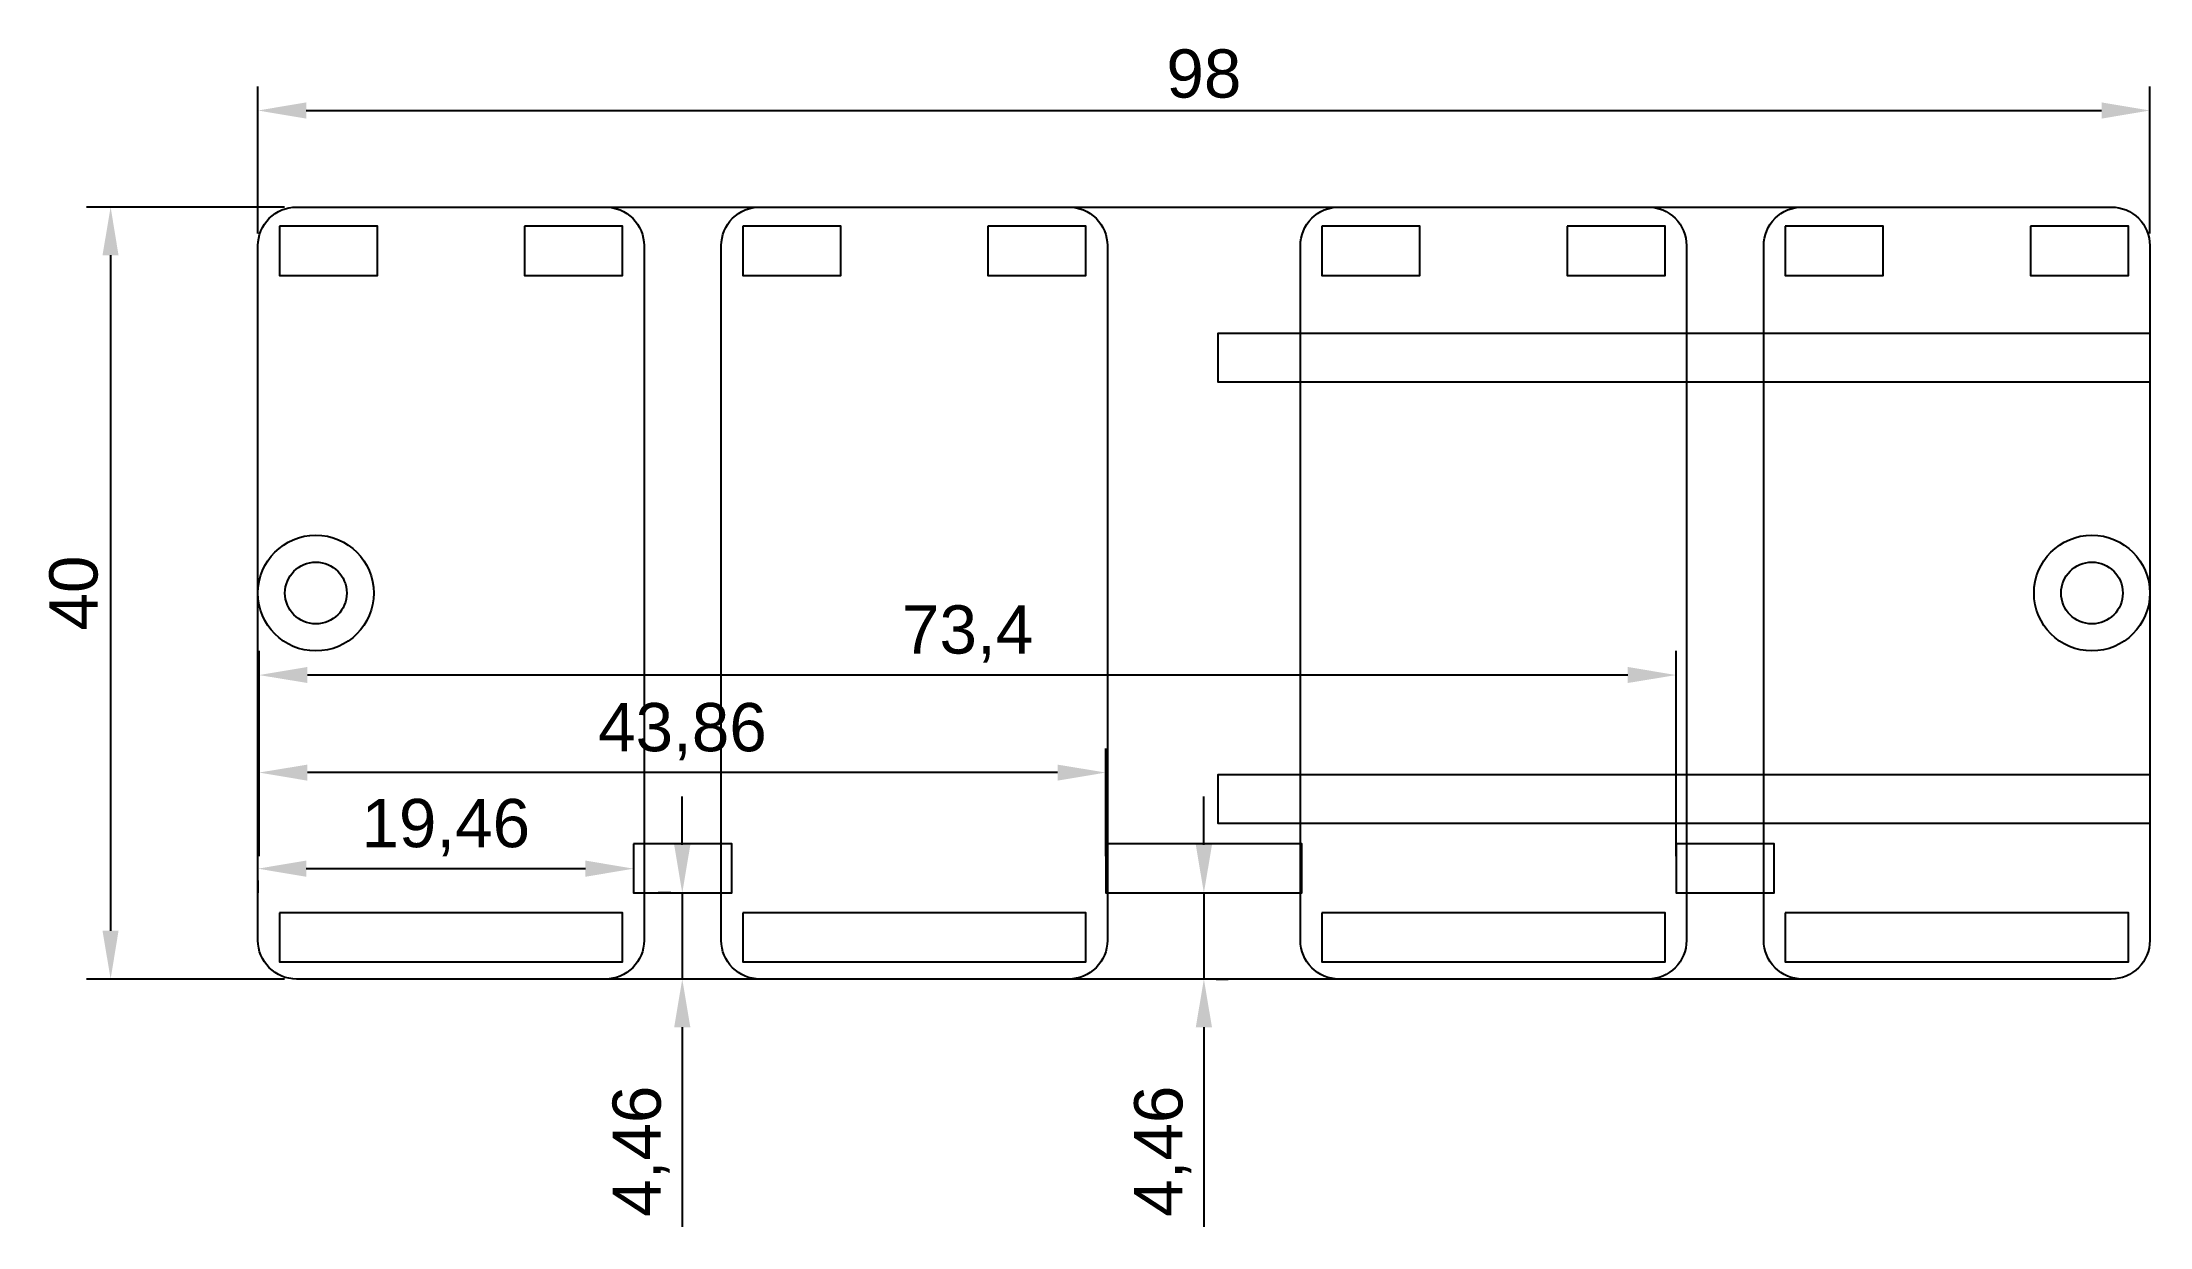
# Model space of a CAD drawing. Header units: millimetres. Extents: x -11 to 98, y -13 to 49.
import ezdxf

# ---------------------------------------------------------------- set-up
doc = ezdxf.new("R2010")
doc.units = ezdxf.units.MM
doc.styles.get("Standard").update_dxf_attribs({"font": 'arial.ttf'})
doc.dimstyles.new('ISO-25', dxfattribs={"dimtxt": 2.5, "dimasz": 2.5, "dimexe": 1.25, "dimexo": 0.625, "dimtad": 1, "dimtxsty": 'Standard', "dimcen": 2.5, "dimadec": 0, "dimazin": 0, "dimtfac": 1, "dimtmove": 0, "dimatfit": 3, "dimfxl": 1, "dimarcsym": 0})

# ---------------------------------------------------------------- blocks, each defined once
blk = doc.blocks.new('*D6')
at = {"color": 0, "lineweight": -2}
for p, q in [((0, 38.62), (0, 46.25)), ((98, 38.62), (98, 46.25)), ((2.5, 45), (95.5, 45))]:
    blk.add_line(p, q, dxfattribs=at)
at = {"color": 0}
for points in [[(2.5, 45.42), (2.5, 44.58), (0, 45)], [(95.5, 44.58), (95.5, 45.42), (98, 45)]]:
    blk.add_solid(points, dxfattribs=at)
at = {"layer": 'Defpoints', "color": 0}
for p in [(98, 45), (0, 38), (98, 38)]:
    blk.add_point(p, dxfattribs=at)
at = {"color": 0, "insert": (49, 46.9), "char_height": 2.5, "attachment_point": 5}
blk.add_mtext('98', dxfattribs=at)
blk = doc.blocks.new('*D7')
at = {"color": 0, "lineweight": -2}
for p, q in [((1.38, 40), (-8.88, 40)), ((-7.63, 37.5), (-7.63, 2.5)), ((1.38, 0), (-8.88, 0))]:
    blk.add_line(p, q, dxfattribs=at)
at = {"color": 0}
for points in [[(-7.22, 37.5), (-8.05, 37.5), (-7.63, 40)], [(-8.05, 2.5), (-7.22, 2.5), (-7.63, 0)]]:
    blk.add_solid(points, dxfattribs=at)
at = {"layer": 'Defpoints', "color": 0}
for p in [(2, 40), (-7.63, 0), (2, 0)]:
    blk.add_point(p, dxfattribs=at)
at = {"color": 0, "insert": (-9.54, 20), "char_height": 2.5, "attachment_point": 5, "rotation": 90}
blk.add_mtext('40', dxfattribs=at)
blk = doc.blocks.new('*D10')
at = {"color": 0, "lineweight": -2}
for p, q in [((16.96, 5.72), (2.5, 5.72)), ((0, 5.11), (0, 4.47)), ((19.46, 5.11), (19.46, 4.47))]:
    blk.add_line(p, q, dxfattribs=at)
at = {"color": 0}
for points in [[(2.5, 6.14), (2.5, 5.3), (0, 5.72)], [(16.96, 5.3), (16.96, 6.14), (19.46, 5.72)]]:
    blk.add_solid(points, dxfattribs=at)
at = {"layer": 'Defpoints', "color": 0}
for p in [(0, 5.73), (0, 5.72), (19.46, 5.73)]:
    blk.add_point(p, dxfattribs=at)
at = {"color": 0, "insert": (9.73, 7.85), "char_height": 2.5, "attachment_point": 5}
blk.add_mtext('19,46', dxfattribs=at)
blk = doc.blocks.new('*D11')
at = {"color": 0, "lineweight": -2}
for p, q in [((21.98, 6.96), (21.98, 9.46)), ((21.38, 4.46), (20.73, 4.46)), ((21.98, 4.46), (21.98, 0)), ((21.38, 0), (20.73, 0)), ((21.98, -2.5), (21.98, -12.84))]:
    blk.add_line(p, q, dxfattribs=at)
at = {"color": 0}
for points in [[(21.56, 6.96), (22.4, 6.96), (21.98, 4.46)], [(22.4, -2.5), (21.56, -2.5), (21.98, 0)]]:
    blk.add_solid(points, dxfattribs=at)
at = {"layer": 'Defpoints', "color": 0}
for p in [(22, 4.46), (21.98, 0), (22, 0)]:
    blk.add_point(p, dxfattribs=at)
at = {"color": 0, "insert": (19.85, -8.92), "char_height": 2.5, "attachment_point": 5, "rotation": 90}
blk.add_mtext('4,46', dxfattribs=at)
blk = doc.blocks.new('*D12')
at = {"color": 0, "lineweight": -2}
for p, q in [((49, 6.96), (49, 9.46)), ((49, 4.46), (49, 0)), ((49.63, 4.46), (50.25, 4.46)), ((49.63, 0), (50.25, 0)), ((49, -2.5), (49, -12.84))]:
    blk.add_line(p, q, dxfattribs=at)
at = {"color": 0}
for points in [[(48.58, 6.96), (49.42, 6.96), (49, 4.46)], [(49.42, -2.5), (48.58, -2.5), (49, 0)]]:
    blk.add_solid(points, dxfattribs=at)
at = {"layer": 'Defpoints', "color": 0}
for p in [(49, 4.46), (49, 0), (49, 0)]:
    blk.add_point(p, dxfattribs=at)
at = {"color": 0, "insert": (46.87, -8.92), "char_height": 2.5, "attachment_point": 5, "rotation": 90}
blk.add_mtext('4,46', dxfattribs=at)
blk = doc.blocks.new('*D13')
at = {"color": 0, "lineweight": -2}
for p, q in [((0.06, 6.36), (0.06, 11.95)), ((43.92, 6.36), (43.92, 11.95)), ((41.42, 10.7), (2.56, 10.7))]:
    blk.add_line(p, q, dxfattribs=at)
at = {"color": 0}
for points in [[(2.56, 11.11), (2.56, 10.28), (0.06, 10.7)], [(41.42, 10.28), (41.42, 11.11), (43.92, 10.7)]]:
    blk.add_solid(points, dxfattribs=at)
at = {"layer": 'Defpoints', "color": 0}
for p in [(0.06, 10.7), (0.06, 5.73), (43.92, 5.73)]:
    blk.add_point(p, dxfattribs=at)
at = {"color": 0, "insert": (21.99, 12.82), "char_height": 2.5, "attachment_point": 5}
blk.add_mtext('43,86', dxfattribs=at)
blk = doc.blocks.new('*D14')
at = {"color": 0, "lineweight": -2}
for p, q in [((0.06, 6.36), (0.06, 17)), ((73.46, 6.36), (73.46, 17)), ((70.96, 15.75), (2.56, 15.75))]:
    blk.add_line(p, q, dxfattribs=at)
at = {"color": 0}
for points in [[(2.56, 16.17), (2.56, 15.34), (0.06, 15.75)], [(70.96, 15.34), (70.96, 16.17), (73.46, 15.75)]]:
    blk.add_solid(points, dxfattribs=at)
at = {"layer": 'Defpoints', "color": 0}
for p in [(0.06, 15.75), (0.06, 5.73), (73.46, 5.73)]:
    blk.add_point(p, dxfattribs=at)
at = {"color": 0, "insert": (36.76, 17.88), "char_height": 2.5, "attachment_point": 5}
blk.add_mtext('73,4', dxfattribs=at)

msp = doc.modelspace()

# ---------------------------------------------------------------- linework, layer by layer
for points in [[(0, 2), (0, 38, -0.4142136), (2, 40), (96, 40, -0.4142136), (98, 38), (98, 2, -0.4142136), (96, 0), (2, 0, -0.4142136)], [(0, 2), (0, 38, -0.4142136), (2, 40), (18, 40, -0.4142136), (20, 38), (20, 2, -0.4142136), (18, 0), (2, 0, -0.4142136)], [(24, 2), (24, 38, -0.4142136), (26, 40), (42, 40, -0.4142136), (44, 38), (44, 2, -0.4142136), (42, 0), (26, 0, -0.4142136)], [(54, 2), (54, 38, -0.4142136), (56, 40), (72, 40, -0.4142136), (74, 38), (74, 2, -0.4142136), (72, 0), (56, 0, -0.4142136)], [(78, 2), (78, 38, -0.4142136), (80, 40), (96, 40, -0.4142136), (98, 38), (98, 2, -0.4142136), (96, 0), (80, 0, -0.4142136)]]:
    msp.add_lwpolyline(points, format="xyb", close=True)
for points in [[(1.11, 39), (1.11, 36.46), (6.19, 36.46), (6.19, 39)], [(13.81, 39), (13.81, 36.46), (18.89, 36.46), (18.89, 39)], [(25.11, 39), (25.11, 36.46), (30.19, 36.46), (30.19, 39)], [(37.81, 39), (37.81, 36.46), (42.89, 36.46), (42.89, 39)], [(55.11, 39), (55.11, 36.46), (60.19, 36.46), (60.19, 39)], [(67.81, 39), (67.81, 36.46), (72.89, 36.46), (72.89, 39)], [(79.11, 39), (79.11, 36.46), (84.19, 36.46), (84.19, 39)], [(91.81, 39), (91.81, 36.46), (96.89, 36.46), (96.89, 39)], [(98, 33.46), (98, 30.92), (49.74, 30.92), (49.74, 33.46)], [(98, 10.6), (98, 8.06), (49.74, 8.06), (49.74, 10.6)], [(19.46, 7), (19.46, 4.46), (24.54, 4.46), (24.54, 7)], [(43.92, 7), (43.92, 4.46), (54.08, 4.46), (54.08, 7)], [(73.46, 7), (73.46, 4.46), (78.54, 4.46), (78.54, 7)], [(1.11, 3.44), (1.11, 0.9), (18.89, 0.9), (18.89, 3.44)], [(25.11, 3.44), (25.11, 0.9), (42.89, 0.9), (42.89, 3.44)], [(55.11, 3.44), (55.11, 0.9), (72.89, 0.9), (72.89, 3.44)], [(79.11, 3.44), (79.11, 0.9), (96.89, 0.9), (96.89, 3.44)]]:
    msp.add_lwpolyline(points, close=True)
for centre, radius in [((3, 20), 3), ((95, 20), 3), ((3, 20), 1.6), ((95, 20), 1.6)]:
    msp.add_circle(centre, radius)

# ---------------------------------------------------------------- dimensions: what is measured, and where the dimension line sits
for p1, p2, distance, picture, middle in [((0, 38), (98, 38), 7, '*D6', (49, 46.901)), ((2, 40), (2, 0), -9.635, '*D7', (-9.536, 20)), ((73.46, 5.73), (0.064, 5.73), -10.024, '*D14', (36.762, 17.88)), ((43.92, 5.73), (0.064, 5.73), -4.967, '*D13', (21.992, 12.823)), ((19.46, 5.73), (0, 5.73), 0.011, '*D10', (9.73, 7.846)), ((22, 4.46), (22, 0), -0.021, '*D11', (19.853, -8.919)), ((49, 4.46), (49, 0), 0, '*D12', (46.874, -8.919))]:
    dim = msp.add_aligned_dim(p1=p1, p2=p2, distance=distance, dimstyle='ISO-25', override={"dimlfac": 1})
    dim.commit()
    dim.dimension.update_dxf_attribs({"geometry": picture, "text_midpoint": middle})

doc.saveas('drawing.dxf')
